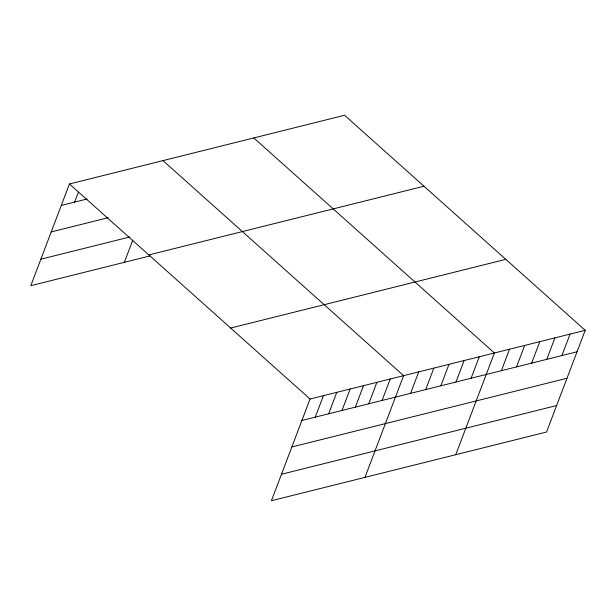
<?xml version="1.0" encoding="UTF-8"?>
<svg xmlns="http://www.w3.org/2000/svg" width="616" height="616" viewBox="0 0 616 616"><rect width="100%" height="100%" fill="white"/><g stroke="black" fill="none" stroke-linecap="round" stroke-linejoin="round"><path stroke-width="0.92" d="M585.2 330.315L310.056 399.014L271.417 500.731L546.561 432.032L585.2 330.315L344.583 115.269L69.439 183.968L30.8 285.685L150.165 255.886M74.644 202.11L78.386 192.261M124.347 262.331L132.733 240.263M315.261 417.148L323.423 395.672M328.628 413.813L336.783 392.338M341.988 410.472L350.15 389.004M355.355 407.137L363.509 385.662M368.722 403.803L376.877 382.328M382.082 400.462L390.244 378.994M364.965 477.369L403.603 375.652L162.986 160.614M410.579 393.347L418.741 371.879M425.71 389.574L433.872 368.099M440.848 385.793L449.002 364.318M455.979 382.012L464.133 360.537M471.109 378.239L479.271 356.764M455.763 454.7L494.402 352.983L253.784 137.946M501.378 370.678L509.532 349.203M516.508 366.897L524.67 345.43M531.647 363.124L539.801 341.649M546.777 359.344L554.931 337.868M561.908 355.563L570.07 334.095M61.284 205.444L87.118 198.991M51.22 231.924L108.247 217.687M40.856 259.205L129.953 236.96M148.841 254.932L423.985 186.232M230.654 328.051L505.798 259.351M301.902 420.482L577.046 351.79M291.838 446.962L566.982 378.27M281.474 474.251L556.618 405.551M69.439 183.968L310.056 399.014"/></g></svg>
